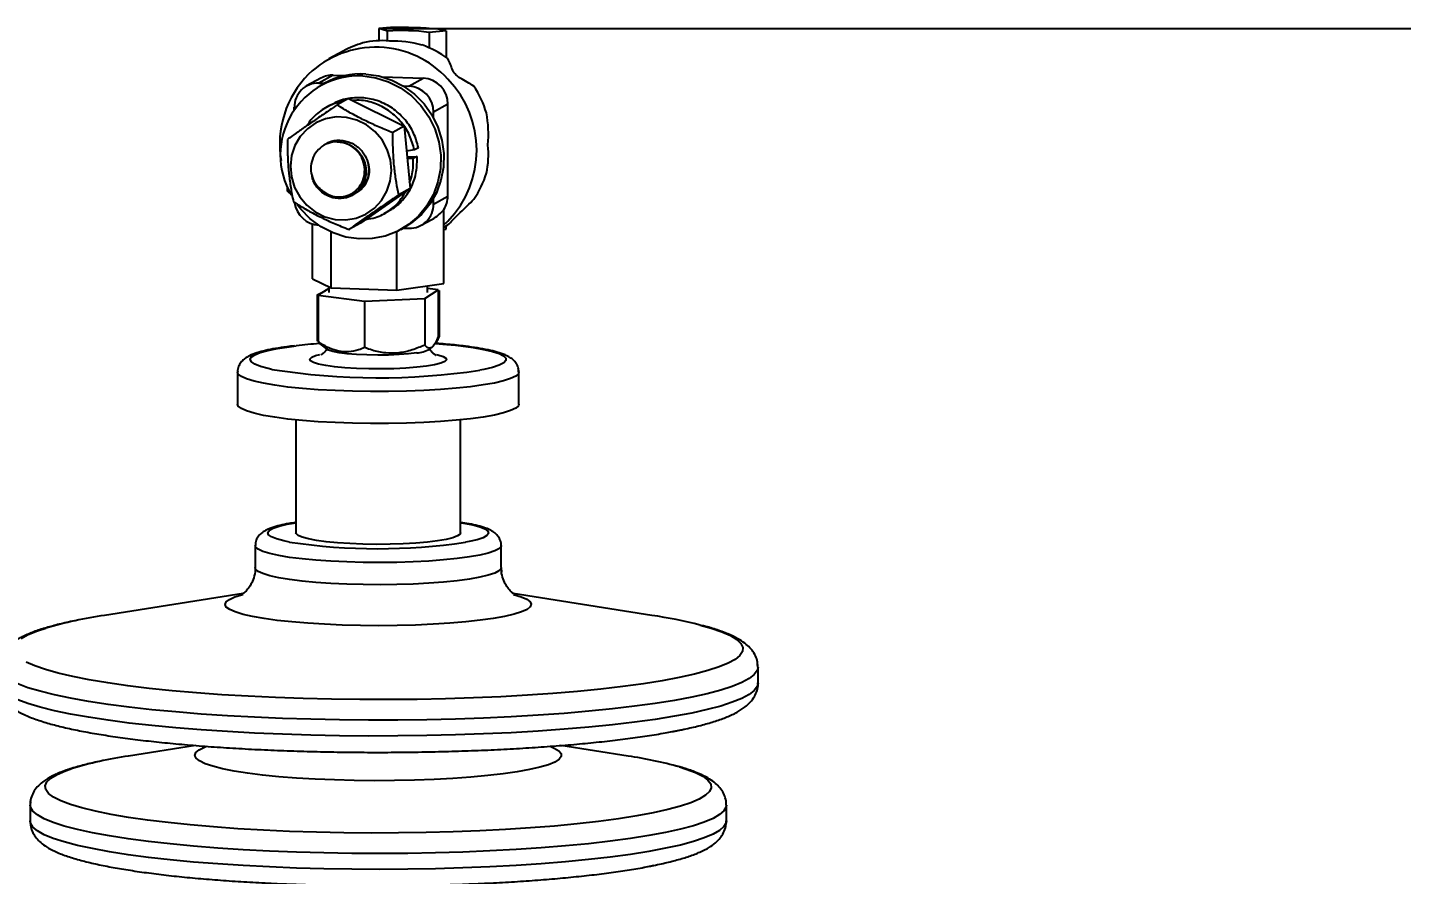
# Model space of a CAD drawing. Header units: millimetres. Extents: x 0 to 6631, y 0 to 4689.
# Drawn here: x 2550.3 to 2766.8, y 3797.7 to 3931.3 of the extents above; entities that cross this region are included whole.
import ezdxf

# ---------------------------------------------------------------- set-up
doc = ezdxf.new("R2010")
doc.units = ezdxf.units.MM
doc.header["$LTSCALE"] = 13
doc.layers.add('几何体', color=7, linetype='Continuous')
doc.layers.add('尺寸', color=3, linetype='Continuous')
doc.styles.add('SLDTEXTSTYLE0', font='hyswlongfangsong.ttf')
doc.dimstyles.new('SLDDIMSTYLE0', dxfattribs={"dimtxt": 50, "dimasz": 40.8, "dimexe": 0, "dimexo": 0.0625, "dimgap": 12.5, "dimtad": 2, "dimdec": 0, "dimrnd": 1e-09, "dimzin": 12, "dimdsep": 46, "dimtxsty": 'SLDTEXTSTYLE0', "dimsah": 1, "dimcen": 0.09, "dimadec": 0, "dimazin": 3, "dimtfac": 1, "dimtdec": 0, "dimtmove": 0, "dimatfit": 0, "dimfxl": 1, "dimfrac": 2, "dimtolj": 1, "dimtzin": 12, "dimarcsym": 0})

# ---------------------------------------------------------------- blocks, each defined once
blk = doc.blocks.new('*D23')
at = {"layer": 'Defpoints', "color": 0, "transparency": 16777216}
for p in [(2605.65, 3931.18), (2575.53, 2610.03), (2915.51, 2610.03)]:
    blk.add_point(p, dxfattribs=at)
at = {"layer": '尺寸', "color": 0, "lineweight": -2, "transparency": 16777216}
for p, q in [((2605.71, 3931.18), (2915.51, 3931.18)), ((2915.51, 3890.38), (2915.51, 2650.83)), ((2575.59, 2610.03), (2915.51, 2610.03))]:
    blk.add_line(p, q, dxfattribs=at)
at = {"layer": '尺寸', "color": 0, "transparency": 16777216}
for points in [[(2908.71, 3890.38), (2922.31, 3890.38), (2915.51, 3931.18)], [(2908.71, 2650.83), (2922.31, 2650.83), (2915.51, 2610.03)]]:
    blk.add_solid(points, dxfattribs=at)
at = {"layer": '尺寸', "color": 0, "transparency": 16777216, "insert": (2953.01, 3270.6), "char_height": 50, "attachment_point": 5, "rotation": 90, "style": 'SLDTEXTSTYLE0'}
blk.add_mtext('\\A1;1321', dxfattribs=at)

msp = doc.modelspace()

# ---------------------------------------------------------------- linework, layer by layer
at = {"layer": '几何体'}
for p, q in [((2607.48, 3931.29), (2605.65, 3931.18)), ((2607.01, 3930.75), (2605.65, 3931.18)), ((2605.65, 3931.18), (2605.65, 3929.24)), ((2607.01, 3929.2), (2607.01, 3930.75)), ((2616.22, 3930.81), (2613.54, 3930.52)), ((2613.54, 3930.52), (2613.54, 3928.11)), ((2616.22, 3930.81), (2614.98, 3931.03)), ((2616.22, 3930.81), (2616.22, 3926.61)), ((2600.03, 3927.6), (2597.77, 3926.35)), ((2598.44, 3923.81), (2596.18, 3922.56)), ((2598.44, 3923.81), (2600.39, 3923.74)), ((2596.5, 3923.34), (2594.24, 3922.09)), ((2596.18, 3922.56), (2597.07, 3922.53)), ((2596.97, 3922.48), (2596.49, 3922.21)), ((2606.17, 3923.54), (2612.62, 3923.31)), ((2609.49, 3922.09), (2610.37, 3922.06)), ((2610.37, 3922.06), (2612.62, 3923.31)), ((2600.86, 3920.1), (2599.06, 3919.1)), ((2600.86, 3920.1), (2609.63, 3915.73)), ((2592.3, 3918.35), (2592.3, 3918.73)), ((2598.05, 3919.11), (2597.42, 3918.76)), ((2616.5, 3919.21), (2614.25, 3917.97)), ((2614.25, 3917.06), (2614.25, 3917.97)), ((2616.5, 3904.73), (2616.5, 3919.21)), ((2609.63, 3915.73), (2607.83, 3914.73)), ((2609.63, 3915.73), (2610.56, 3905.91)), ((2611.23, 3912.01), (2610, 3911.81)), ((2610.08, 3910.92), (2611.65, 3910.98)), ((2611.65, 3910.98), (2611.02, 3910.63)), ((2611.86, 3912.36), (2611.23, 3912.01)), ((2611.02, 3910.63), (2610.11, 3910.59)), ((2591.22, 3905.52), (2591.23, 3906.2)), ((2591.43, 3905.64), (2591.22, 3905.52)), ((2591.96, 3904.83), (2591.22, 3905.52)), ((2601.41, 3904.84), (2601.49, 3904.88)), ((2610.56, 3905.91), (2602.73, 3900.46)), ((2610.56, 3905.91), (2608.76, 3904.91)), ((2614.25, 3903.48), (2616.5, 3904.73)), ((2614.25, 3903.48), (2614.25, 3904.38)), ((2606.48, 3901.98), (2607.11, 3902.33)), ((2615.89, 3900.2), (2615.89, 3902.61)), ((2595.17, 3891.67), (2595.17, 3900.32)), ((2602.73, 3900.46), (2600.92, 3899.46)), ((2612.31, 3900.12), (2613.99, 3901.05)), ((2615.89, 3890.95), (2615.89, 3900.2)), ((2616.22, 3899.52), (2616.22, 3900.01)), ((2598.1, 3890.24), (2598.1, 3899.05)), ((2608.46, 3889.88), (2608.46, 3899.14)), ((2609.09, 3899.47), (2609.58, 3899.74)), ((2609.49, 3899.69), (2610.37, 3899.65)), ((2615.89, 3899.48), (2616.22, 3899.52)), ((2595.17, 3891.67), (2598.1, 3890.24)), ((2595.91, 3889.16), (2597.18, 3889.79)), ((2595.91, 3889.16), (2595.91, 3881.84)), ((2597.75, 3890.15), (2596.06, 3889.08)), ((2596.06, 3889.08), (2603.39, 3888.15)), ((2596.06, 3889.08), (2596.06, 3881.76)), ((2597.75, 3890.41), (2597.75, 3889.5)), ((2598.1, 3890.24), (2608.46, 3889.88)), ((2608.46, 3889.88), (2615.89, 3890.95)), ((2612.86, 3888.57), (2615, 3889.92)), ((2613.31, 3889.5), (2613.31, 3890.58)), ((2615, 3889.92), (2613.31, 3890.13)), ((2615, 3889.92), (2615, 3882.59)), ((2615, 3889.86), (2615.15, 3889.84)), ((2615.15, 3889.84), (2615.15, 3882.52)), ((2603.39, 3888.15), (2612.86, 3888.57)), ((2603.39, 3888.15), (2603.39, 3880.83)), ((2612.86, 3888.57), (2612.86, 3881.24)), ((2615.15, 3882.52), (2614.93, 3882.44)), ((2588.48, 3880.53), (2587.85, 3880.39)), ((2596.06, 3881.76), (2596.37, 3881.47)), ((2596.13, 3881.64), (2596.34, 3881.46)), ((2596.35, 3881.45), (2597.44, 3880.59)), ((2613.62, 3880.59), (2614.02, 3880.91)), ((2583.36, 3876.99), (2583.36, 3871.94)), ((2622.18, 3877.38), (2621.55, 3877.26)), ((2627.66, 3877), (2627.65, 3877.24)), ((2627.7, 3871.94), (2627.7, 3876.99)), ((2592.56, 3869.44), (2592.56, 3851.61)), ((2618.5, 3851.61), (2618.5, 3869.44)), ((2619.88, 3850.24), (2619.3, 3850.13)), ((2586.15, 3849.63), (2586.15, 3846.14)), ((2624.88, 3849.64), (2624.88, 3849.89)), ((2624.91, 3846.14), (2624.91, 3849.63)), ((2624.99, 3845.43), (2624.94, 3846.14)), ((2584.25, 3842.06), (2562.41, 3838.61)), ((2626.86, 3842.01), (2626.52, 3842.31)), ((2648.65, 3838.61), (2626.81, 3842.06)), ((2665.35, 3830.44), (2665.32, 3830.86)), ((2665.38, 3827.91), (2665.38, 3830.42)), ((2665.37, 3827.76), (2665.35, 3827.93)), ((2651.85, 3820.28), (2653.81, 3820.67)), ((2576.75, 3818.09), (2566.15, 3816.42)), ((2644.91, 3816.42), (2634.32, 3818.09)), ((2550.74, 3809.27), (2550.7, 3808.69)), ((2550.66, 3808.69), (2550.66, 3806.18)), ((2660.39, 3806.18), (2660.39, 3808.69)), ((2647.29, 3798.86), (2649.03, 3799.19))]:
    msp.add_line(p, q, dxfattribs=at)
at = {"layer": '几何体', "flags": 128}
for points in [[(2603.08, 3923.7), (2605.15, 3923.4), (2607.16, 3922.76), (2609.05, 3921.79), (2610.76, 3920.53), (2612.26, 3919), (2613.5, 3917.25), (2614.45, 3915.33), (2615.08, 3913.28), (2615.38, 3911.16), (2615.33, 3909.04), (2614.94, 3906.96), (2614.22, 3904.99), (2613.18, 3903.18), (2611.87, 3901.58), (2610.3, 3900.23), (2608.53, 3899.17), (2606.61, 3898.43), (2604.58, 3898.03), (2602.5, 3897.98), (2600.43, 3898.27), (2598.42, 3898.91), (2596.53, 3899.88), (2594.82, 3901.14), (2593.32, 3902.67), (2592.83, 3903.29)], [(2603.57, 3923.97), (2605.64, 3923.67), (2607.65, 3923.03), (2609.53, 3922.06), (2611.25, 3920.8), (2612.75, 3919.27), (2613.99, 3917.52), (2614.94, 3915.6), (2615.57, 3913.55), (2615.86, 3911.43), (2615.81, 3909.31), (2615.42, 3907.23), (2614.7, 3905.26), (2613.67, 3903.45), (2612.35, 3901.85), (2610.79, 3900.5), (2609.58, 3899.74)], [(2606.13, 3913.6), (2605.02, 3914.91), (2603.68, 3915.96), (2602.17, 3916.72), (2600.54, 3917.14), (2598.88, 3917.22), (2597.24, 3916.93), (2595.72, 3916.3), (2594.36, 3915.36), (2593.24, 3914.15), (2592.4, 3912.71), (2591.87, 3911.12), (2591.68, 3909.43), (2591.85, 3907.74), (2592.35, 3906.1), (2593.17, 3904.59), (2594.27, 3903.28), (2595.61, 3902.22), (2597.13, 3901.47), (2598.76, 3901.05), (2600.42, 3900.97), (2602.05, 3901.26), (2603.58, 3901.88), (2604.93, 3902.83), (2606.06, 3904.04), (2606.9, 3905.48), (2607.43, 3907.07), (2607.61, 3908.75), (2607.45, 3910.45), (2606.95, 3912.09), (2606.13, 3913.6)], [(2615.89, 3899.81), (2616.09, 3899.93), (2616.5, 3900.19)], [(2588.78, 3877.4), (2588.19, 3877.53), (2586.97, 3877.86), (2586.08, 3878.22), (2585.54, 3878.59), (2585.35, 3878.96), (2585.53, 3879.33), (2586.06, 3879.7), (2586.94, 3880.06), (2588.15, 3880.39), (2589.68, 3880.7), (2591.48, 3880.98), (2592.62, 3881.12)], [(2611.59, 3880.01), (2610.3, 3879.85), (2608.81, 3879.74), (2607.17, 3879.66), (2605.46, 3879.64), (2603.76, 3879.67), (2602.13, 3879.74), (2600.65, 3879.87), (2599.38, 3880.03), (2598.39, 3880.22), (2597.7, 3880.44), (2597.44, 3880.59)], [(2614.51, 3881.48), (2616.36, 3881.33), (2617.69, 3881.2)], [(2617.69, 3881.2), (2618.53, 3881.11), (2620.47, 3880.85), (2622.14, 3880.56), (2623.52, 3880.23), (2624.58, 3879.89), (2625.29, 3879.53), (2625.66, 3879.16), (2625.66, 3878.78), (2625.31, 3878.41), (2624.6, 3878.05), (2623.55, 3877.7), (2622.18, 3877.38)], [(2614.42, 3878.12), (2613.15, 3877.9), (2611.62, 3877.73), (2609.89, 3877.59), (2608, 3877.5), (2606.03, 3877.47), (2604.05, 3877.48), (2602.11, 3877.54), (2600.29, 3877.65), (2598.65, 3877.81), (2597.25, 3878.01), (2596.12, 3878.23), (2595.32, 3878.49), (2594.86, 3878.76), (2594.77, 3879.03), (2595.04, 3879.31), (2595.67, 3879.57), (2596.33, 3879.74)], [(2614.71, 3879.75), (2614.94, 3879.69), (2615.74, 3879.44), (2616.2, 3879.17), (2616.29, 3878.9), (2616.02, 3878.62), (2615.39, 3878.36), (2614.42, 3878.12)], [(2623.83, 3875.25), (2622.08, 3874.94), (2620.05, 3874.66), (2617.79, 3874.42), (2615.33, 3874.22), (2612.71, 3874.07), (2609.97, 3873.97), (2607.15, 3873.91), (2604.31, 3873.91), (2601.49, 3873.95), (2598.74, 3874.05), (2596.09, 3874.2), (2593.61, 3874.39), (2591.31, 3874.62), (2589.25, 3874.89), (2587.46, 3875.2), (2585.97, 3875.54), (2584.79, 3875.9), (2583.96, 3876.27), (2583.48, 3876.66), (2583.36, 3876.99)], [(2627.7, 3876.99), (2627.62, 3876.72), (2627.19, 3876.33), (2626.4, 3875.95), (2625.28, 3875.59), (2623.83, 3875.25)], [(2623.83, 3870.2), (2622.08, 3869.89), (2620.05, 3869.61), (2617.79, 3869.37), (2615.33, 3869.17), (2612.71, 3869.02), (2609.97, 3868.92), (2607.15, 3868.86), (2604.31, 3868.86), (2601.49, 3868.91), (2598.74, 3869), (2596.09, 3869.15), (2593.61, 3869.34), (2591.31, 3869.57), (2589.25, 3869.85), (2587.46, 3870.15), (2585.97, 3870.49), (2584.79, 3870.85), (2583.96, 3871.23), (2583.48, 3871.62), (2583.36, 3871.94)], [(2627.7, 3871.94), (2627.62, 3871.67), (2627.19, 3871.28), (2626.4, 3870.9), (2625.28, 3870.54), (2623.83, 3870.2)], [(2591.56, 3850.17), (2590.64, 3850.36), (2589.51, 3850.67), (2588.71, 3851), (2588.26, 3851.33), (2588.15, 3851.68), (2588.4, 3852.02), (2588.99, 3852.36), (2589.93, 3852.68), (2591.18, 3852.98), (2592.56, 3853.22)], [(2618.5, 3853.22), (2618.99, 3853.14), (2620.42, 3852.86), (2621.55, 3852.55), (2622.35, 3852.23), (2622.8, 3851.89), (2622.91, 3851.54), (2622.66, 3851.2), (2622.06, 3850.86), (2621.13, 3850.54), (2619.88, 3850.24)], [(2616.23, 3850.59), (2614.88, 3850.36), (2613.28, 3850.16), (2611.46, 3850.01), (2609.48, 3849.89), (2607.39, 3849.82), (2605.25, 3849.81), (2603.12, 3849.84), (2601.06, 3849.92), (2599.12, 3850.04), (2597.35, 3850.21), (2595.8, 3850.42), (2594.52, 3850.66), (2593.55, 3850.92), (2592.89, 3851.2), (2592.59, 3851.5), (2592.56, 3851.61)], [(2618.5, 3851.61), (2618.43, 3851.42), (2618.03, 3851.13), (2617.29, 3850.85), (2616.23, 3850.59)], [(2621.53, 3848.11), (2619.89, 3847.82), (2617.98, 3847.57), (2615.84, 3847.35), (2613.51, 3847.18), (2611.03, 3847.05), (2608.45, 3846.97), (2605.82, 3846.94), (2603.17, 3846.96), (2600.58, 3847.03), (2598.07, 3847.14), (2595.7, 3847.31), (2593.52, 3847.52), (2591.56, 3847.76), (2589.86, 3848.05), (2588.45, 3848.36), (2587.36, 3848.69), (2586.61, 3849.05), (2586.21, 3849.41), (2586.15, 3849.63)], [(2624.91, 3849.63), (2624.88, 3849.49), (2624.56, 3849.12), (2623.89, 3848.77), (2622.87, 3848.43), (2621.53, 3848.11)], [(2621.53, 3844.61), (2619.89, 3844.33), (2617.98, 3844.07), (2615.84, 3843.85), (2613.51, 3843.68), (2611.03, 3843.55), (2608.45, 3843.47), (2605.82, 3843.44), (2603.17, 3843.46), (2600.58, 3843.53), (2598.07, 3843.65), (2595.7, 3843.81), (2593.52, 3844.02), (2591.56, 3844.27), (2589.86, 3844.55), (2588.45, 3844.86), (2587.36, 3845.2), (2586.61, 3845.55), (2586.21, 3845.91), (2586.15, 3846.14)], [(2624.91, 3846.14), (2624.88, 3845.99), (2624.56, 3845.63), (2623.89, 3845.27), (2622.87, 3844.93), (2621.53, 3844.61)], [(2625.44, 3838.44), (2623.65, 3838.12), (2621.6, 3837.84), (2619.32, 3837.58), (2616.83, 3837.37), (2614.18, 3837.21), (2611.4, 3837.08), (2608.54, 3837.01), (2605.63, 3836.98), (2602.72, 3837.01), (2599.86, 3837.08), (2597.07, 3837.2), (2594.41, 3837.36), (2591.91, 3837.57), (2589.61, 3837.82), (2587.54, 3838.1), (2585.73, 3838.42), (2584.22, 3838.77), (2583.01, 3839.14), (2582.13, 3839.52), (2581.59, 3839.92), (2581.41, 3840.33), (2581.57, 3840.73), (2582.08, 3841.13), (2582.94, 3841.52), (2584.12, 3841.89), (2584.25, 3841.92)], [(2626.84, 3841.91), (2628.05, 3841.54), (2628.93, 3841.16), (2629.46, 3840.76), (2629.65, 3840.35), (2629.49, 3839.95), (2628.98, 3839.55), (2628.12, 3839.16), (2626.94, 3838.79), (2625.44, 3838.44)], [(2656.28, 3837.07), (2657.99, 3836.59), (2659.67, 3836.01), (2661.02, 3835.41), (2662.03, 3834.79), (2662.68, 3834.17), (2662.99, 3833.55), (2662.94, 3832.92), (2662.54, 3832.29), (2661.78, 3831.67), (2660.68, 3831.06), (2659.24, 3830.47), (2657.47, 3829.89), (2655.37, 3829.33), (2652.97, 3828.8)], [(2549.28, 3834.96), (2550.38, 3835.57), (2551.82, 3836.17), (2553.14, 3836.61)], [(2652.97, 3828.8), (2650.28, 3828.3), (2647.31, 3827.82), (2644.09, 3827.38), (2640.62, 3826.98), (2636.94, 3826.62), (2633.07, 3826.3), (2629.03, 3826.02), (2624.84, 3825.78), (2620.53, 3825.6), (2616.13, 3825.46), (2611.66, 3825.36), (2607.16, 3825.32), (2602.65, 3825.33), (2598.15, 3825.38), (2593.7, 3825.49), (2589.33, 3825.64), (2585.05, 3825.84), (2580.9, 3826.09), (2576.9, 3826.38), (2573.08, 3826.71), (2569.45, 3827.09), (2566.05, 3827.5), (2562.9, 3827.95), (2560, 3828.43), (2557.39, 3828.95), (2555.07, 3829.49), (2553.07, 3830.05), (2551.39, 3830.63), (2550.04, 3831.23)], [(2665.38, 3830.43), (2665.26, 3829.89), (2664.79, 3829.26), (2663.98, 3828.63), (2662.82, 3828.01), (2661.33, 3827.41), (2659.51, 3826.82), (2657.37, 3826.26), (2654.93, 3825.72)], [(2654.93, 3825.72), (2652.2, 3825.2), (2649.19, 3824.72), (2645.93, 3824.27), (2642.43, 3823.86), (2638.72, 3823.49), (2634.81, 3823.15), (2630.73, 3822.86), (2626.5, 3822.62), (2622.14, 3822.42), (2617.69, 3822.26), (2613.17, 3822.16), (2608.6, 3822.1), (2604.02, 3822.09), (2599.44, 3822.13), (2594.9, 3822.22), (2590.43, 3822.36), (2586.04, 3822.54), (2581.76, 3822.77), (2577.63, 3823.05), (2573.66, 3823.37), (2569.87, 3823.73), (2566.3, 3824.13), (2562.95, 3824.57), (2559.86, 3825.04), (2557.03, 3825.54), (2554.49, 3826.07), (2552.24, 3826.63), (2550.31, 3827.2), (2548.71, 3827.8)], [(2665.38, 3827.91), (2665.26, 3827.38), (2664.79, 3826.75), (2663.98, 3826.12), (2662.82, 3825.5), (2661.33, 3824.9), (2659.51, 3824.31), (2657.37, 3823.75), (2654.93, 3823.21)], [(2654.93, 3823.21), (2652.2, 3822.7), (2649.19, 3822.21), (2645.93, 3821.77), (2642.43, 3821.35), (2638.72, 3820.98), (2634.81, 3820.65), (2630.73, 3820.36), (2626.5, 3820.11), (2622.14, 3819.91), (2617.69, 3819.76), (2613.17, 3819.65), (2608.6, 3819.59), (2604.02, 3819.58), (2599.44, 3819.63), (2594.9, 3819.71), (2590.43, 3819.85), (2586.04, 3820.04), (2581.76, 3820.27), (2577.63, 3820.54), (2573.66, 3820.86), (2569.87, 3821.22), (2566.3, 3821.62), (2562.95, 3822.06), (2559.86, 3822.53), (2557.03, 3823.03), (2554.49, 3823.56), (2552.24, 3824.12), (2550.31, 3824.7), (2548.71, 3825.3)], [(2629.37, 3814.28), (2627.43, 3813.93), (2625.23, 3813.61), (2622.79, 3813.33), (2620.13, 3813.09), (2617.3, 3812.88), (2614.33, 3812.72), (2611.25, 3812.61), (2608.1, 3812.55), (2604.92, 3812.53), (2601.74, 3812.57), (2598.62, 3812.65), (2595.57, 3812.78), (2592.65, 3812.96), (2589.88, 3813.17), (2587.31, 3813.43), (2584.95, 3813.73), (2582.84, 3814.06), (2581.01, 3814.43), (2579.48, 3814.82), (2578.27, 3815.22), (2577.38, 3815.65), (2576.84, 3816.09), (2576.64, 3816.53), (2576.8, 3816.97), (2577.3, 3817.41), (2578.15, 3817.84), (2578.45, 3817.96)], [(2632.61, 3817.96), (2633.28, 3817.67), (2633.99, 3817.24), (2634.36, 3816.8), (2634.38, 3816.36), (2634.05, 3815.92), (2633.38, 3815.48), (2632.36, 3815.06), (2631.02, 3814.66), (2629.37, 3814.28)], [(2648.86, 3807.46), (2646.26, 3806.98), (2643.39, 3806.52), (2640.26, 3806.11), (2636.89, 3805.73), (2633.3, 3805.39), (2629.53, 3805.09), (2625.59, 3804.83), (2621.52, 3804.63), (2617.33, 3804.47), (2613.07, 3804.36), (2608.75, 3804.29), (2604.42, 3804.28), (2600.09, 3804.32), (2595.79, 3804.41), (2591.57, 3804.54), (2587.44, 3804.73), (2583.43, 3804.96), (2579.57, 3805.24), (2575.89, 3805.56), (2572.42, 3805.92), (2569.17, 3806.32), (2566.16, 3806.75), (2563.43, 3807.22), (2560.98, 3807.72), (2558.84, 3808.25), (2557.02, 3808.79), (2555.53, 3809.36), (2554.38, 3809.94), (2553.58, 3810.54), (2553.13, 3811.14), (2553.05, 3811.74), (2553.32, 3812.34), (2553.95, 3812.94), (2554.93, 3813.53), (2556.25, 3814.1), (2557.15, 3814.42)], [(2653, 3814.71), (2654.04, 3814.38), (2655.53, 3813.81), (2656.68, 3813.23), (2657.48, 3812.64), (2657.92, 3812.03), (2658.01, 3811.43), (2657.74, 3810.83), (2657.11, 3810.23), (2656.13, 3809.64), (2654.81, 3809.07), (2653.14, 3808.51), (2651.16, 3807.97), (2648.86, 3807.46)], [(2650.81, 3804.38), (2648.17, 3803.88), (2645.26, 3803.42), (2642.08, 3802.99), (2638.67, 3802.6), (2635.05, 3802.25), (2631.23, 3801.94), (2627.25, 3801.67), (2623.12, 3801.45), (2618.88, 3801.28), (2614.56, 3801.16), (2610.18, 3801.08), (2605.76, 3801.05), (2601.35, 3801.07), (2596.96, 3801.14), (2592.63, 3801.27), (2588.38, 3801.43), (2584.24, 3801.65), (2580.24, 3801.91), (2576.4, 3802.22), (2572.76, 3802.56), (2569.32, 3802.95), (2566.12, 3803.37), (2563.18, 3803.83), (2560.51, 3804.32), (2558.13, 3804.84), (2556.06, 3805.38), (2554.31, 3805.95), (2552.9, 3806.53), (2551.82, 3807.13), (2551.09, 3807.73), (2550.72, 3808.35), (2550.66, 3808.69)], [(2660.39, 3808.68), (2660.36, 3808.41), (2660.02, 3807.8), (2659.33, 3807.19), (2658.29, 3806.59), (2656.91, 3806.01), (2655.2, 3805.44), (2653.16, 3804.9), (2650.81, 3804.38)], [(2650.81, 3801.87), (2648.17, 3801.38), (2645.26, 3800.91), (2642.08, 3800.49), (2638.67, 3800.09), (2635.05, 3799.74), (2631.23, 3799.43), (2627.25, 3799.17), (2623.12, 3798.95), (2618.88, 3798.77), (2614.56, 3798.65), (2610.18, 3798.57), (2605.76, 3798.54), (2601.35, 3798.57), (2596.96, 3798.64), (2592.63, 3798.76), (2588.38, 3798.93), (2584.24, 3799.14), (2580.24, 3799.4), (2576.4, 3799.71), (2572.76, 3800.06), (2569.32, 3800.44), (2566.12, 3800.87), (2563.18, 3801.33), (2560.51, 3801.82), (2558.13, 3802.33), (2556.06, 3802.88), (2554.31, 3803.44), (2552.9, 3804.02), (2551.82, 3804.62), (2551.09, 3805.23), (2550.72, 3805.84), (2550.66, 3806.18)], [(2660.39, 3806.18), (2660.36, 3805.9), (2660.02, 3805.29), (2659.33, 3804.68), (2658.29, 3804.09), (2656.91, 3803.5), (2655.2, 3802.94), (2653.16, 3802.39), (2650.81, 3801.87)]]:
    msp.add_lwpolyline(points, dxfattribs=at)
at = {"layer": '几何体'}
for centre, radius, start, end in [((2609.18, 3899.22), 31.61, 82.0635, 93.9339), ((2609.26, 3874.76), 56.56, 84.1979, 91.7995), ((2605.16, 3912.87), 15.33, 42.2539, 133.7435), ((2607.19, 3914.66), 14.79, 105.9608, 118.9943), ((2607.04, 3913.44), 16.05, 53.8787, 70.3571), ((2605.7, 3912.89), 15.7, 135.2369, 189.395), ((2602.59, 3911.21), 12.49, 87.727, 210.4881), ((2598.3, 3920.08), 3.72, 87.8903, 118.943), ((2602.83, 3911.88), 12.11, 86.5192, 118.9405), ((2596.07, 3918.79), 3.76, 88.2464, 180.9493), ((2610.16, 3917.98), 4.09, 359.7763, 87.1061), ((2612.42, 3919.23), 4.09, 359.7763, 87.1061), ((2604.99, 3911.97), 16.06, 315.7713, 44.2287), ((2606.67, 3912.99), 16.64, 16.9571, 33.0407), ((2598.87, 3908.72), 4.58, 36.204, 87.5581), ((2607.92, 3912.88), 15.35, 325.7798, 342.7528), ((2612.59, 3904.72), 3.91, 327.4801, 0.1821), ((2596.39, 3904.23), 4.08, 187.8379, 267.1224), ((2610.49, 3903.42), 3.76, 268.2464, 0.9493), ((2606.07, 3911.35), 14.86, 311.3641, 314.5987), ((2602.29, 3796.27), 85.41, 94.0518, 96.5033), ((2611.28, 3884.98), 4.98, 273.5766, 298.0395), ((2605.63, 3984.27), 108.19, 261.0401, 278.4631), ((2605.55, 3943.27), 94.15, 261.4507, 278.395), ((2572.43, 3769.63), 69.7, 98.2666, 106.0607), ((2637.27, 3762.26), 77.19, 75.7424, 81.523), ((2574.82, 3756.01), 61.02, 98.1716, 106.8305), ((2635.79, 3753.36), 63.71, 74.334, 81.7719)]:
    msp.add_arc(centre, radius, start, end, dxfattribs=at)
for centre, major_axis, ratio, start_param, end_param in [((2607.29, 3913.33), (-4.67, 15.41), 0.849381, 5.940492, 6.245185), ((2607.29, 3913.33), (17, 2.39), 0.9216, 1.137051, 1.441744), ((2606.56, 3912.93), (4.28, 18.47), 0.598443, 5.52276, 5.657758), ((2606.56, 3912.93), (20.6, -1.74), 0.647484, 0.87584, 1.010837), ((2607.29, 3913.33), (6.53, 15.68), 0.903765, 5.040268, 5.34496), ((2607.29, 3913.33), (13.14, -9.75), 0.863061, 0.368919, 0.673611), ((2606.56, 3912.93), (18.42, 13.27), 0.699767, 4.860045, 4.995042), ((2611.2, 3904.08), (5.47, 1.53), 0.68406, 5.046657, 5.523872), ((2606.56, 3912.93), (-9.99, 12.7), 0.502468, 3.133809, 3.268806)]:
    msp.add_ellipse(centre, major_axis=major_axis, ratio=ratio, start_param=start_param, end_param=end_param, dxfattribs=at)
for points, knots in [([(2618.46, 3923.3), (2618.39, 3923.34), (2618.26, 3923.42), (2618.02, 3923.62), (2617.78, 3923.86), (2617.56, 3924.11), (2617.37, 3924.36), (2617.31, 3924.48), (2617.28, 3924.55)], [0, 0, 0, 0, 0.163826, 0.327654, 0.491393, 0.654851, 0.818278, 1, 1, 1, 1]), ([(2600.09, 3919.68), (2599.47, 3919.54), (2598.07, 3919.24), (2596.2, 3918.03), (2594.87, 3916.84), (2594.42, 3916.01), (2594.35, 3915.87)], [0, 0, 0, 0, 0.265498, 0.602542, 0.934054, 1, 1, 1, 1]), ([(2611.86, 3912.36), (2611.65, 3913.14), (2611.21, 3914.72), (2609.85, 3916.79), (2608.06, 3918.48), (2605.92, 3919.67), (2603.56, 3920.28), (2601.17, 3920.24), (2599.29, 3919.81), (2598.36, 3919.22), (2598.09, 3919.05)], [0, 0, 0, 0, 0.134455, 0.271154, 0.405609, 0.540064, 0.676762, 0.811217, 0.945673, 1, 1, 1, 1]), ([(2611.23, 3912.01), (2611.01, 3912.79), (2610.58, 3914.37), (2609.21, 3916.44), (2607.43, 3918.13), (2605.29, 3919.3), (2603.23, 3919.9), (2601.93, 3919.83), (2601.44, 3919.81)], [0, 0, 0, 0, 0.176894, 0.3567394, 0.5336334, 0.7105275, 0.8903728, 1, 1, 1, 1]), ([(2599.06, 3919.1), (2598.67, 3918.84), (2597.7, 3918.18), (2596.13, 3917.11), (2594.45, 3915.94), (2592.93, 3914.87), (2591.89, 3914.14), (2591.34, 3913.75), (2591.22, 3913.66)], [0, 0, 0, 0, 0.136843, 0.346229, 0.555177, 0.749713, 0.944655, 1, 1, 1, 1]), ([(2607.83, 3914.73), (2607.16, 3915), (2605.82, 3915.53), (2603.8, 3916.45), (2601.84, 3917.45), (2600.28, 3918.34), (2599.39, 3918.9), (2599.06, 3919.1)], [0, 0, 0, 0, 0.213245, 0.431498, 0.645486, 0.868042, 1, 1, 1, 1]), ([(2591.22, 3913.66), (2591.22, 3912.95), (2591.23, 3911.52), (2591.34, 3909.31), (2591.58, 3907.1), (2591.86, 3905.29), (2592.08, 3904.23), (2592.16, 3903.84)], [0, 0, 0, 0, 0.213245, 0.431498, 0.645486, 0.868042, 1, 1, 1, 1]), ([(2599.06, 3913.3), (2598.57, 3913.25), (2597.6, 3913.14), (2596.32, 3912.37), (2595.38, 3911.23), (2594.89, 3909.84), (2594.89, 3908.36), (2595.37, 3906.98), (2596.09, 3906.05), (2596.63, 3905.65), (2596.79, 3905.53)], [0, 0, 0, 0, 0.138629, 0.277262, 0.415489, 0.550448, 0.684398, 0.815699, 0.945367, 1, 1, 1, 1]), ([(2597.26, 3912.92), (2597.42, 3913.03), (2598.06, 3913.48), (2599.5, 3913.62), (2601.25, 3913.26), (2602.42, 3912.44), (2603.27, 3911.47), (2603.85, 3910.4), (2604.14, 3908.82), (2603.83, 3907.17), (2603.02, 3905.82), (2602.19, 3905.36), (2601.86, 3905.18)], [0, 0, 0, 0, 0.0412737, 0.166389, 0.2915044, 0.4159229, 0.4560615, 0.5615027, 0.6667029, 0.7913551, 0.9168551, 1, 1, 1, 1]), ([(2599.06, 3913.3), (2599.66, 3913.22), (2600.84, 3913.05), (2602.34, 3911.97), (2603.36, 3910.46), (2603.74, 3908.67), (2603.41, 3906.94), (2602.6, 3905.59), (2601.77, 3905.13), (2601.44, 3904.95)], [0, 0, 0, 0, 0.150202, 0.299566, 0.45023, 0.599875, 0.749521, 0.900184, 1, 1, 1, 1]), ([(2608.76, 3904.91), (2608.63, 3905.55), (2608.38, 3906.84), (2608.08, 3908.95), (2607.89, 3911.19), (2607.83, 3913.12), (2607.83, 3914.29), (2607.83, 3914.73)], [0, 0, 0, 0, 0.213245, 0.431498, 0.645486, 0.868042, 1, 1, 1, 1]), ([(2602.57, 3911.43), (2602.84, 3911), (2603.38, 3910.15), (2603.65, 3908.55), (2603.35, 3906.89), (2602.4, 3905.43), (2600.95, 3904.49), (2599.24, 3904.22), (2597.52, 3904.65), (2596.11, 3905.73), (2595.25, 3906.93), (2595.15, 3907.74), (2595.12, 3907.95)], [0, 0, 0, 0, 0.093366, 0.186519, 0.296896, 0.408024, 0.518194, 0.628982, 0.739769, 0.849939, 0.961067, 1, 1, 1, 1]), ([(2596.79, 3905.53), (2597.17, 3905.27), (2597.94, 3904.76), (2599.32, 3904.53), (2600.68, 3904.74), (2601.9, 3905.41), (2602.83, 3906.47), (2603.37, 3907.82), (2603.45, 3909.3), (2603.11, 3910.55), (2602.71, 3911.2), (2602.57, 3911.43)], [0, 0, 0, 0, 0.11326, 0.226515, 0.340225, 0.456377, 0.573307, 0.692355, 0.81251, 0.934453, 1, 1, 1, 1]), ([(2607.08, 3902.39), (2607.34, 3902.51), (2608.29, 3902.96), (2609.62, 3904.29), (2610.9, 3906.26), (2611.66, 3908.56), (2611.65, 3910.18), (2611.65, 3910.98)], [0, 0, 0, 0, 0.083454, 0.311639, 0.539824, 0.771815, 1, 1, 1, 1]), ([(2603.81, 3910.36), (2603.95, 3909.89), (2604.25, 3908.85), (2603.89, 3907.21), (2603.09, 3905.86), (2602.26, 3905.4), (2601.93, 3905.22)], [0, 0, 0, 0, 0.233432, 0.520126, 0.808771, 1, 1, 1, 1]), ([(2610.47, 3906.88), (2610.63, 3907.33), (2611.08, 3908.52), (2611.04, 3909.82), (2611.02, 3910.63)], [0, 0, 0, 0, 0.377531, 1, 1, 1, 1]), ([(2600.92, 3899.46), (2601.05, 3899.55), (2601.59, 3899.94), (2602.63, 3900.68), (2604.15, 3901.75), (2605.84, 3902.91), (2607.4, 3903.99), (2608.38, 3904.65), (2608.76, 3904.91)], [0, 0, 0, 0, 0.055345, 0.250287, 0.444823, 0.653771, 0.863157, 1, 1, 1, 1]), ([(2603.58, 3901.06), (2604.1, 3901.14), (2605.39, 3901.34), (2607.24, 3902.35), (2608.87, 3903.74), (2609.54, 3904.91), (2609.82, 3905.39)], [0, 0, 0, 0, 0.196637, 0.495642, 0.78974, 1, 1, 1, 1]), ([(2592.16, 3903.84), (2592.7, 3903.5), (2593.79, 3902.83), (2595.63, 3901.81), (2597.63, 3900.84), (2599.41, 3900.06), (2600.51, 3899.63), (2600.92, 3899.46)], [0, 0, 0, 0, 0.213245, 0.431498, 0.645486, 0.868042, 1, 1, 1, 1]), ([(2617.28, 3900.97), (2617.31, 3901), (2617.36, 3901.06), (2617.53, 3901.24), (2617.75, 3901.45), (2617.99, 3901.69), (2618.24, 3901.93), (2618.38, 3902.06), (2618.46, 3902.13)], [0, 0, 0, 0, 0.163826, 0.327654, 0.491393, 0.654851, 0.818278, 1, 1, 1, 1]), ([(2615, 3882.59), (2614.85, 3882.25), (2614.55, 3881.55), (2614.08, 3880.89), (2613.6, 3880.67), (2613.19, 3880.86), (2612.95, 3881.14), (2612.86, 3881.24)], [0, 0, 0, 0, 0.213245, 0.431498, 0.645486, 0.868042, 1, 1, 1, 1]), ([(2614.49, 3881.45), (2614.6, 3881.59), (2614.82, 3881.87), (2615.04, 3882.29), (2615.15, 3882.52)], [0, 0, 0, 0, 0.47343, 1, 1, 1, 1]), ([(2592.31, 3881.11), (2591.91, 3881.07), (2590.84, 3880.94), (2589.31, 3880.7), (2587.73, 3880.38), (2586.36, 3880.01), (2585.33, 3879.62), (2584.57, 3879.18), (2584, 3878.69), (2583.58, 3878.06), (2583.34, 3877.43), (2583.38, 3877.07), (2583.39, 3876.98)], [0, 0, 0, 0, 0.082094, 0.220892, 0.361476, 0.505511, 0.657318, 0.760682, 0.838472, 0.909703, 0.97798, 1, 1, 1, 1]), ([(2603.39, 3880.83), (2603.07, 3880.7), (2602.25, 3880.38), (2600.89, 3880.13), (2599.34, 3880.21), (2597.85, 3880.71), (2596.77, 3881.29), (2596.19, 3881.67), (2596.06, 3881.76)], [0, 0, 0, 0, 0.136843, 0.346229, 0.555177, 0.749713, 0.944655, 1, 1, 1, 1]), ([(2597.4, 3880.61), (2597.3, 3880.45), (2597.1, 3880.11), (2596.74, 3879.8), (2596.5, 3879.65), (2596.48, 3879.65), (2596.47, 3879.64)], [0, 0, 0, 0, 0.234525, 0.495747, 0.751397, 1, 1, 1, 1]), ([(2612.86, 3881.24), (2612.21, 3880.96), (2610.89, 3880.39), (2608.81, 3879.94), (2606.67, 3879.93), (2604.86, 3880.3), (2603.79, 3880.68), (2603.39, 3880.83)], [0, 0, 0, 0, 0.213245, 0.431498, 0.645486, 0.868042, 1, 1, 1, 1]), ([(2614.57, 3879.65), (2614.58, 3879.65), (2614.6, 3879.64), (2614.43, 3879.72), (2614.08, 3880.01), (2613.74, 3880.37), (2613.63, 3880.66), (2613.61, 3880.72)], [0, 0, 0, 0, 0.1125, 0.384175, 0.648803, 0.932787, 1, 1, 1, 1]), ([(2616.44, 3881.35), (2616, 3881.39), (2615.37, 3881.45), (2614.68, 3881.49), (2614.47, 3881.5)], [0, 0, 0, 0, 0.691942, 1, 1, 1, 1]), ([(2618.28, 3881.16), (2617.97, 3881.2), (2617.39, 3881.27), (2616.74, 3881.32), (2616.44, 3881.35)], [0, 0, 0, 0, 0.542446, 1, 1, 1, 1]), ([(2627.67, 3877), (2627.66, 3877.23), (2627.64, 3877.74), (2627.28, 3878.39), (2626.82, 3878.92), (2626.23, 3879.34), (2625.42, 3879.75), (2624.33, 3880.12), (2622.88, 3880.48), (2621.21, 3880.79), (2619.54, 3881.03), (2618.37, 3881.16), (2617.91, 3881.21)], [0, 0, 0, 0, 0.052448, 0.117095, 0.183312, 0.260219, 0.361745, 0.508298, 0.64024, 0.7793, 0.913554, 1, 1, 1, 1]), ([(2583.37, 3877.22), (2583.37, 3877.21), (2583.35, 3877.13), (2583.37, 3877.05), (2583.39, 3876.97)], [0, 0, 0, 0, 0.1173456, 1, 1, 1, 1]), ([(2592.56, 3853.26), (2592.47, 3853.25), (2591.78, 3853.16), (2590.69, 3852.95), (2589.31, 3852.62), (2588.26, 3852.26), (2587.48, 3851.87), (2586.89, 3851.41), (2586.44, 3850.84), (2586.16, 3850.2), (2586.18, 3849.78), (2586.18, 3849.63)], [0, 0, 0, 0, 0.025548, 0.196559, 0.371384, 0.554768, 0.693524, 0.787071, 0.873646, 0.956485, 1, 1, 1, 1]), ([(2592.01, 3853.17), (2591.91, 3853.16), (2591.45, 3853.09), (2591.07, 3853.02), (2590.78, 3852.96)], [0, 0, 0, 0, 0.235412, 1, 1, 1, 1]), ([(2624.89, 3849.63), (2624.9, 3849.68), (2624.94, 3850), (2624.74, 3850.59), (2624.35, 3851.22), (2623.85, 3851.67), (2623.24, 3852.05), (2622.41, 3852.41), (2621.29, 3852.74), (2619.97, 3853.03), (2618.96, 3853.19), (2618.5, 3853.26)], [0, 0, 0, 0, 0.013689, 0.099171, 0.179973, 0.265854, 0.369414, 0.512504, 0.692114, 0.860201, 1, 1, 1, 1]), ([(2586.11, 3846.13), (2586.12, 3846.01), (2586.17, 3845.47), (2585.94, 3844.54), (2585.51, 3843.49), (2584.96, 3842.71), (2584.44, 3842.18), (2584.03, 3841.88), (2583.78, 3841.74), (2583.77, 3841.73), (2583.77, 3841.73)], [0, 0, 0, 0, 0.043504, 0.204642, 0.35295, 0.491061, 0.621422, 0.749621, 0.883017, 1, 1, 1, 1]), ([(2627.28, 3841.73), (2627.28, 3841.73), (2627.28, 3841.73), (2627.04, 3841.87), (2626.62, 3842.18), (2626.07, 3842.74), (2625.51, 3843.56), (2625.09, 3844.62), (2624.89, 3845.52), (2624.93, 3846.03), (2624.94, 3846.13)], [0, 0, 0, 0, 0.104081, 0.245145, 0.379926, 0.515335, 0.657943, 0.808771, 0.964094, 1, 1, 1, 1]), ([(2558, 3837.82), (2557.57, 3837.73), (2556.31, 3837.47), (2554.44, 3837.02), (2553.17, 3836.63), (2552.55, 3836.45)], [0, 0, 0, 0, 0.209338, 0.617851, 1, 1, 1, 1]), ([(2552.69, 3836.49), (2552.68, 3836.49), (2551.98, 3836.29), (2550.79, 3835.84), (2549.17, 3835.14), (2547.93, 3834.38), (2546.99, 3833.57), (2546.31, 3832.71), (2545.86, 3831.74), (2545.65, 3830.92), (2545.69, 3830.48), (2545.7, 3830.4)], [0, 0, 0, 0, 0.000731, 0.182067, 0.369755, 0.54716, 0.67717, 0.786369, 0.884986, 0.979086, 1, 1, 1, 1]), ([(2665.37, 3830.45), (2665.34, 3830.8), (2665.29, 3831.53), (2664.87, 3832.5), (2664.27, 3833.35), (2663.49, 3834.09), (2662.46, 3834.81), (2661.07, 3835.53), (2659.27, 3836.22), (2657.7, 3836.72), (2656.68, 3836.97), (2656.47, 3837.02)], [0, 0, 0, 0, 0.07783, 0.162087, 0.249925, 0.348839, 0.468773, 0.620275, 0.792994, 0.957242, 1, 1, 1, 1]), ([(2658.24, 3836.51), (2657.98, 3836.61), (2657.7, 3836.71), (2657.35, 3836.79), (2657.34, 3836.8)], [0, 0, 0, 0, 0.956865, 1, 1, 1, 1]), ([(2545.7, 3827.9), (2545.71, 3827.59), (2545.74, 3826.91), (2546.13, 3825.95), (2546.7, 3825.09), (2547.46, 3824.33), (2548.45, 3823.62), (2549.79, 3822.9), (2551.52, 3822.2), (2553.6, 3821.55), (2555.89, 3820.96), (2558.39, 3820.42), (2561.12, 3819.92), (2564.06, 3819.46), (2567.21, 3819.04), (2570.55, 3818.65), (2574.07, 3818.31), (2577.76, 3818), (2581.6, 3817.73), (2585.56, 3817.5), (2589.63, 3817.31), (2593.78, 3817.17), (2597.99, 3817.07), (2602.25, 3817.01), (2606.52, 3817), (2610.79, 3817.03), (2615.03, 3817.11), (2619.21, 3817.23), (2623.33, 3817.39), (2627.34, 3817.6), (2631.25, 3817.85), (2635.01, 3818.13), (2638.62, 3818.46), (2642.05, 3818.82), (2645.29, 3819.22), (2648.32, 3819.66), (2650.91, 3820.09), (2652.41, 3820.38), (2653.06, 3820.51)], [0, 0, 0, 0, 0.013443, 0.030053, 0.047201, 0.066318, 0.089293, 0.118304, 0.152214, 0.184819, 0.216004, 0.246406, 0.276361, 0.306041, 0.335543, 0.364924, 0.39422, 0.423455, 0.452645, 0.481803, 0.510936, 0.540051, 0.569153, 0.598248, 0.627338, 0.656427, 0.685518, 0.714614, 0.743718, 0.772835, 0.80197, 0.831129, 0.86032, 0.889554, 0.918844, 0.948213, 0.97769, 1, 1, 1, 1]), ([(2653.06, 3820.51), (2653.49, 3820.6), (2654.75, 3820.87), (2656.67, 3821.33), (2658.72, 3821.93), (2660.54, 3822.58), (2662.08, 3823.3), (2663.28, 3824.06), (2664.18, 3824.88), (2664.83, 3825.75), (2665.24, 3826.74), (2665.42, 3827.52), (2665.37, 3827.91), (2665.37, 3827.95)], [0, 0, 0, 0, 0.063604, 0.187722, 0.313157, 0.44137, 0.574438, 0.694499, 0.783141, 0.858672, 0.927448, 0.993549, 1, 1, 1, 1]), ([(2562.12, 3815.7), (2561.71, 3815.61), (2560.49, 3815.36), (2558.67, 3814.9), (2557.17, 3814.48), (2556.47, 3814.21), (2556.32, 3814.16)], [0, 0, 0, 0, 0.1832576, 0.5418678, 0.9049346, 1, 1, 1, 1]), ([(2556.92, 3814.36), (2556.54, 3814.24), (2555.51, 3813.91), (2554.17, 3813.31), (2552.93, 3812.59), (2552, 3811.81), (2551.32, 3810.98), (2550.86, 3810.04), (2550.64, 3809.22), (2550.68, 3808.78), (2550.69, 3808.69)], [0, 0, 0, 0, 0.119525, 0.322603, 0.515966, 0.654059, 0.770099, 0.874863, 0.974764, 1, 1, 1, 1]), ([(2654.26, 3814.32), (2653.75, 3814.5), (2653.18, 3814.69), (2652.48, 3814.86), (2652.4, 3814.88)], [0, 0, 0, 0, 0.890709, 1, 1, 1, 1]), ([(2660.36, 3808.67), (2660.37, 3808.79), (2660.41, 3809.28), (2660.16, 3810.12), (2659.7, 3811.04), (2659.04, 3811.82), (2658.21, 3812.52), (2657.1, 3813.2), (2655.64, 3813.85), (2654.33, 3814.34), (2653.46, 3814.58), (2653.26, 3814.63)], [0, 0, 0, 0, 0.030845, 0.126235, 0.221146, 0.322663, 0.440192, 0.586649, 0.772288, 0.948625, 1, 1, 1, 1]), ([(2550.69, 3806.18), (2550.7, 3805.89), (2550.72, 3805.22), (2551.09, 3804.29), (2551.65, 3803.44), (2552.38, 3802.71), (2553.33, 3802.02), (2554.62, 3801.34), (2556.31, 3800.67), (2558.34, 3800.04), (2560.6, 3799.48), (2563.06, 3798.97), (2565.73, 3798.51), (2568.61, 3798.08), (2571.7, 3797.68), (2574.97, 3797.33), (2578.42, 3797.01), (2582.02, 3796.74), (2585.76, 3796.5), (2589.61, 3796.31), (2593.56, 3796.15), (2597.57, 3796.05), (2601.63, 3795.98), (2605.71, 3795.96), (2609.79, 3795.98), (2613.85, 3796.05), (2617.85, 3796.17), (2621.79, 3796.32), (2625.63, 3796.52), (2629.35, 3796.76), (2632.93, 3797.04), (2636.35, 3797.36), (2639.6, 3797.71), (2642.65, 3798.1), (2645.49, 3798.53), (2647.55, 3798.89), (2648.65, 3799.11), (2648.94, 3799.17)], [0, 0, 0, 0, 0.013332, 0.030336, 0.047796, 0.067182, 0.090463, 0.120141, 0.155738, 0.190073, 0.222766, 0.25458, 0.285905, 0.316933, 0.347771, 0.378481, 0.409101, 0.439658, 0.470168, 0.500645, 0.531098, 0.561534, 0.591958, 0.622376, 0.652792, 0.68321, 0.713633, 0.744066, 0.774514, 0.804983, 0.835482, 0.86602, 0.896612, 0.927276, 0.958042, 0.988952, 1, 1, 1, 1]), ([(2648.94, 3799.17), (2649.35, 3799.26), (2650.57, 3799.51), (2652.4, 3799.96), (2654.36, 3800.54), (2656.09, 3801.19), (2657.51, 3801.88), (2658.6, 3802.64), (2659.4, 3803.43), (2659.97, 3804.3), (2660.35, 3805.24), (2660.35, 3805.88), (2660.36, 3806.16)], [0, 0, 0, 0, 0.066611, 0.196958, 0.328926, 0.464416, 0.606275, 0.717898, 0.803621, 0.878544, 0.947976, 1, 1, 1, 1]), ([(2660.32, 3805.59), (2660.35, 3805.7), (2660.4, 3805.89), (2660.38, 3806.1), (2660.36, 3806.19)], [0, 0, 0, 0, 0.5330317, 1, 1, 1, 1])]:
    msp.add_open_spline(points, degree=3, knots=knots, dxfattribs=at)

# ---------------------------------------------------------------- dimensions: what is measured, and where the dimension line sits
at = {"layer": '尺寸'}
dim = msp.add_linear_dim(base=(2915.51, 2610.03), p1=(2605.65, 3931.18), p2=(2575.53, 2610.03), angle=90, dimstyle='SLDDIMSTYLE0', dxfattribs=at)
dim.commit()
dim.dimension.update_dxf_attribs({"geometry": '*D23', "text_midpoint": (2953.01, 3270.6)})

doc.saveas('drawing.dxf')
